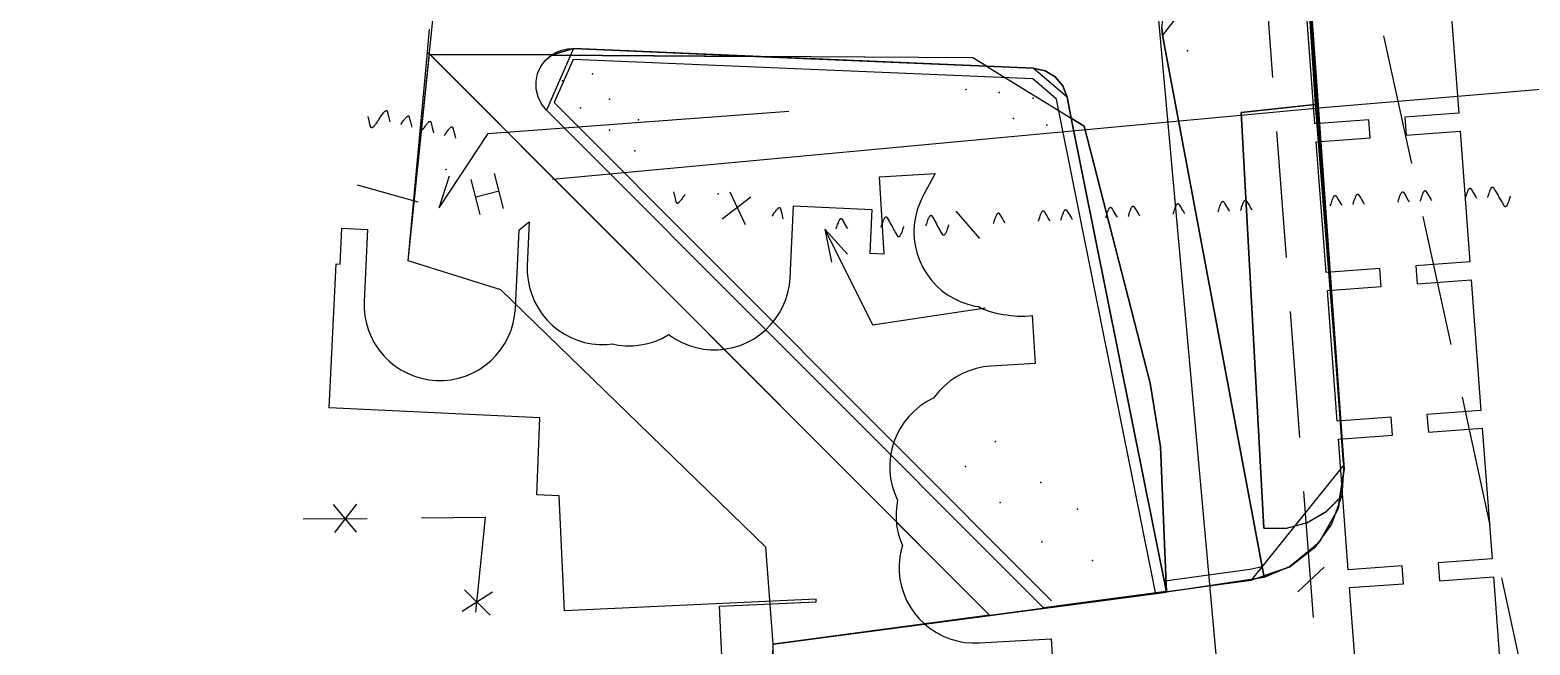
# Model space of a CAD drawing. Header units: metres. Extents: x -3903 to -3714, y 4981 to 6033.
# Drawn here: x -3887.17 to -3845.56, y 5857.09 to 5874.17 of the extents above; entities that cross this region are included whole.
import ezdxf

# ---------------------------------------------------------------- set-up
doc = ezdxf.new("R2010")
doc.units = ezdxf.units.M
for name, color, linetype in [('BOUNDARY', 7, 'Continuous'), ('BUSH', 7, 'Continuous'), ('CURB', 7, 'Continuous'), ('ELECTR_CABLE', 7, 'Continuous'), ('ELECTR_CABLE_COMM', 7, 'Continuous'), ('GAS', 7, 'Continuous'), ('GRASS', 7, 'Continuous'), ('GROUND', 7, 'Continuous'), ('HEAT', 7, 'Continuous'), ('ROAD', 7, 'Continuous'), ('SEWER', 7, 'Continuous'), ('SIDEWALK_PATH', 7, 'Continuous'), ('TREE', 7, 'Continuous')]:
    doc.layers.add(name, color=color, linetype=linetype)

msp = doc.modelspace()

# ---------------------------------------------------------------- linework, layer by layer
at = {"layer": 'BOUNDARY'}
msp.add_lwpolyline([(-3865.865, 5819.723), (-3866.555, 5857.112), (-3866.763, 5859.807), (-3874.11, 5866.949), (-3876.685, 5867.754), (-3875.923, 5875.174), (-3875.151, 5874.98), (-3875.26, 5876.425), (-3874.15, 5876.508), (-3874.082, 5875.611), (-3869.936, 5875.922), (-3870.004, 5876.819), (-3863.192, 5877.329), (-3865.484, 5907.153), (-3865.897, 5909.195), (-3868.72, 5946.892), (-3887.077, 5945.31), (-3887.174, 5946.82), (-3883.329, 5952.464), (-3882.692, 5952.568), (-3883.314, 5960.659), (-3866.733, 5961.903), (-3868.495, 5985.326)], dxfattribs=at)
at = {"layer": 'BUSH'}
for p in [(-3855.064, 5873.587), (-3871.572, 5872.949), (-3872.407, 5872.749), (-3861.202, 5872.516), (-3860.286, 5872.427), (-3871.908, 5872.006), (-3871.099, 5872.24), (-3859.344, 5872.268), (-3870.291, 5871.671), (-3859.888, 5871.709), (-3871.099, 5871.387), (-3858.971, 5871.526), (-3870.395, 5870.812), (-3860.395, 5862.736), (-3861.226, 5862.041), (-3859.138, 5861.605), (-3860.26, 5861.044), (-3858.121, 5860.857), (-3859.107, 5859.954), (-3857.705, 5859.435)]:
    msp.add_point(p, dxfattribs=at)
at = {"layer": 'CURB'}
for points in [[(-3873.871, 5954.001), (-3866.399, 5955.215), (-3862.981, 5955.472), (-3860.819, 5955.65), (-3857.581, 5952.886), (-3850.725, 5862.089), (-3853.297, 5858.892), (-3855.65, 5858.56)], [(-3851.732, 5875.419), (-3854.843, 5875.202), (-3855.757, 5874.021), (-3852.937, 5858.966)], [(-3855.65, 5858.56), (-3858.405, 5872.303), (-3859.343, 5873.105), (-3872.097, 5873.648), (-3872.847, 5871.943), (-3859.049, 5858.108)], [(-3876.147, 5873.553), (-3860.546, 5857.91)], [(-3855.944, 5858.501), (-3858.699, 5872.244), (-3859.356, 5872.805), (-3872.109, 5873.349), (-3872.635, 5872.155), (-3858.837, 5858.32)], [(-3851.552, 5872.563), (-3851.521, 5872.095), (-3851.501, 5871.837)], [(-3852.993, 5859.262), (-3853.339, 5859.189), (-3855.692, 5858.857)], [(-3866.555, 5857.112), (-3855.65, 5858.56)]]:
    msp.add_lwpolyline(points, dxfattribs=at)
at = {"layer": 'ELECTR_CABLE'}
for points in [[(-3852.695, 5872.846), (-3852.957, 5876.349)], [(-3872.682, 5870.022), (-3851.209, 5872.02), (-3840.958, 5872.88), (-3831.579, 5873.787), (-3828.905, 5874.17), (-3825.962, 5875.014)], [(-3877.494, 5871.687), (-3877.502, 5871.674), (-3877.531, 5871.632), (-3877.544, 5871.613), (-3877.563, 5871.585), (-3877.586, 5871.554), (-3877.601, 5871.533), (-3877.617, 5871.513), (-3877.629, 5871.498), (-3877.641, 5871.484), (-3877.65, 5871.476), (-3877.657, 5871.469), (-3877.663, 5871.463), (-3877.666, 5871.461), (-3877.669, 5871.459), (-3877.674, 5871.455), (-3877.678, 5871.453), (-3877.681, 5871.451), (-3877.684, 5871.45), (-3877.687, 5871.448), (-3877.691, 5871.447), (-3877.693, 5871.446), (-3877.695, 5871.446), (-3877.696, 5871.446), (-3877.698, 5871.446), (-3877.699, 5871.446), (-3877.701, 5871.446), (-3877.703, 5871.446), (-3877.705, 5871.447), (-3877.706, 5871.447), (-3877.707, 5871.448), (-3877.708, 5871.448), (-3877.709, 5871.449), (-3877.71, 5871.449), (-3877.711, 5871.45), (-3877.712, 5871.451), (-3877.714, 5871.453), (-3877.715, 5871.454), (-3877.716, 5871.455), (-3877.717, 5871.456), (-3877.718, 5871.458), (-3877.718, 5871.459), (-3877.719, 5871.46), (-3877.721, 5871.463), (-3877.722, 5871.465), (-3877.723, 5871.468), (-3877.724, 5871.473), (-3877.726, 5871.477), (-3877.728, 5871.485), (-3877.752, 5871.581), (-3877.76, 5871.613), (-3877.786, 5871.72), (-3877.797, 5871.762)], [(-3877.494, 5871.687), (-3877.485, 5871.7), (-3877.457, 5871.742), (-3877.444, 5871.761), (-3877.424, 5871.789), (-3877.402, 5871.82), (-3877.386, 5871.841), (-3877.371, 5871.861), (-3877.359, 5871.875), (-3877.346, 5871.889), (-3877.338, 5871.898), (-3877.331, 5871.905), (-3877.324, 5871.91), (-3877.321, 5871.913), (-3877.318, 5871.915), (-3877.313, 5871.919), (-3877.309, 5871.921), (-3877.307, 5871.923), (-3877.304, 5871.924), (-3877.301, 5871.926), (-3877.297, 5871.927), (-3877.294, 5871.927), (-3877.293, 5871.928), (-3877.291, 5871.928), (-3877.29, 5871.928), (-3877.288, 5871.928), (-3877.286, 5871.928), (-3877.284, 5871.927), (-3877.282, 5871.927), (-3877.282, 5871.927), (-3877.281, 5871.926), (-3877.28, 5871.926), (-3877.279, 5871.925), (-3877.278, 5871.924), (-3877.276, 5871.924), (-3877.275, 5871.923), (-3877.273, 5871.921), (-3877.272, 5871.92), (-3877.272, 5871.919), (-3877.271, 5871.918), (-3877.27, 5871.916), (-3877.269, 5871.915), (-3877.268, 5871.914), (-3877.267, 5871.911), (-3877.266, 5871.909), (-3877.265, 5871.905), (-3877.263, 5871.901), (-3877.262, 5871.897), (-3877.26, 5871.889), (-3877.235, 5871.793), (-3877.228, 5871.76), (-3877.201, 5871.654), (-3877.191, 5871.612)], [(-3876.888, 5871.537), (-3876.879, 5871.55), (-3876.851, 5871.592), (-3876.838, 5871.611), (-3876.818, 5871.64), (-3876.796, 5871.671), (-3876.78, 5871.691), (-3876.765, 5871.711), (-3876.753, 5871.726), (-3876.74, 5871.74), (-3876.732, 5871.748), (-3876.725, 5871.755), (-3876.718, 5871.761), (-3876.716, 5871.763), (-3876.713, 5871.765), (-3876.707, 5871.769), (-3876.704, 5871.772), (-3876.701, 5871.773), (-3876.698, 5871.775), (-3876.695, 5871.776), (-3876.691, 5871.777), (-3876.689, 5871.778), (-3876.687, 5871.778), (-3876.685, 5871.778), (-3876.684, 5871.778), (-3876.682, 5871.778), (-3876.68, 5871.778), (-3876.679, 5871.778), (-3876.677, 5871.777), (-3876.676, 5871.777), (-3876.675, 5871.777), (-3876.674, 5871.776), (-3876.673, 5871.776), (-3876.672, 5871.775), (-3876.67, 5871.774), (-3876.669, 5871.773), (-3876.668, 5871.771), (-3876.667, 5871.77), (-3876.666, 5871.769), (-3876.665, 5871.768), (-3876.664, 5871.767), (-3876.663, 5871.765), (-3876.662, 5871.764), (-3876.661, 5871.761), (-3876.66, 5871.759), (-3876.659, 5871.756), (-3876.657, 5871.751), (-3876.656, 5871.747), (-3876.654, 5871.739), (-3876.629, 5871.643), (-3876.622, 5871.611), (-3876.595, 5871.504), (-3876.585, 5871.463)], [(-3876.282, 5871.388), (-3876.274, 5871.4), (-3876.245, 5871.443), (-3876.232, 5871.462), (-3876.212, 5871.49), (-3876.19, 5871.521), (-3876.175, 5871.542), (-3876.159, 5871.562), (-3876.147, 5871.576), (-3876.134, 5871.59), (-3876.126, 5871.599), (-3876.119, 5871.605), (-3876.113, 5871.611), (-3876.11, 5871.614), (-3876.107, 5871.616), (-3876.101, 5871.62), (-3876.098, 5871.622), (-3876.095, 5871.624), (-3876.092, 5871.625), (-3876.089, 5871.626), (-3876.085, 5871.628), (-3876.083, 5871.628), (-3876.081, 5871.629), (-3876.08, 5871.629), (-3876.078, 5871.629), (-3876.077, 5871.629), (-3876.074, 5871.629), (-3876.073, 5871.628), (-3876.071, 5871.628), (-3876.07, 5871.627), (-3876.069, 5871.627), (-3876.068, 5871.627), (-3876.067, 5871.626), (-3876.066, 5871.625), (-3876.065, 5871.624), (-3876.063, 5871.623), (-3876.062, 5871.622), (-3876.061, 5871.621), (-3876.06, 5871.62), (-3876.059, 5871.619), (-3876.058, 5871.617), (-3876.057, 5871.616), (-3876.057, 5871.615), (-3876.055, 5871.612), (-3876.054, 5871.61), (-3876.053, 5871.606), (-3876.051, 5871.602), (-3876.05, 5871.598), (-3876.048, 5871.59), (-3876.024, 5871.493), (-3876.016, 5871.461), (-3875.99, 5871.355), (-3875.979, 5871.313)], [(-3875.825, 5869.225), (-3874.463, 5871.288), (-3866.125, 5871.913)], [(-3875.676, 5871.238), (-3875.668, 5871.251), (-3875.639, 5871.293), (-3875.626, 5871.312), (-3875.607, 5871.34), (-3875.584, 5871.371), (-3875.569, 5871.392), (-3875.553, 5871.412), (-3875.541, 5871.427), (-3875.529, 5871.441), (-3875.521, 5871.449), (-3875.513, 5871.456), (-3875.507, 5871.462), (-3875.504, 5871.464), (-3875.501, 5871.466), (-3875.496, 5871.47), (-3875.492, 5871.472), (-3875.489, 5871.474), (-3875.486, 5871.475), (-3875.483, 5871.477), (-3875.479, 5871.478), (-3875.477, 5871.479), (-3875.475, 5871.479), (-3875.474, 5871.479), (-3875.472, 5871.479), (-3875.471, 5871.479), (-3875.469, 5871.479), (-3875.467, 5871.479), (-3875.465, 5871.478), (-3875.464, 5871.478), (-3875.463, 5871.477), (-3875.462, 5871.477), (-3875.461, 5871.476), (-3875.46, 5871.476), (-3875.459, 5871.475), (-3875.458, 5871.474), (-3875.456, 5871.472), (-3875.455, 5871.471), (-3875.454, 5871.47), (-3875.453, 5871.469), (-3875.452, 5871.468), (-3875.452, 5871.466), (-3875.451, 5871.465), (-3875.449, 5871.462), (-3875.448, 5871.46), (-3875.447, 5871.457), (-3875.446, 5871.452), (-3875.444, 5871.448), (-3875.442, 5871.44), (-3875.418, 5871.344), (-3875.41, 5871.312), (-3875.384, 5871.205), (-3875.373, 5871.163)], [(-3852.322, 5867.848), (-3852.584, 5871.35)], [(-3875.825, 5869.225), (-3875.538, 5870.114)], [(-3874.685, 5869.045), (-3874.937, 5870.013)], [(-3874.038, 5869.213), (-3874.29, 5870.181)], [(-3878.101, 5869.87), (-3876.418, 5869.393)], [(-3874.811, 5869.529), (-3874.164, 5869.697)], [(-3869.012, 5869.593), (-3869.021, 5869.58), (-3869.05, 5869.538), (-3869.063, 5869.519), (-3869.082, 5869.49), (-3869.104, 5869.459), (-3869.12, 5869.438), (-3869.136, 5869.418), (-3869.147, 5869.404), (-3869.16, 5869.39), (-3869.168, 5869.382), (-3869.175, 5869.375), (-3869.182, 5869.369), (-3869.185, 5869.367), (-3869.188, 5869.364), (-3869.193, 5869.361), (-3869.197, 5869.358), (-3869.2, 5869.357), (-3869.203, 5869.355), (-3869.206, 5869.354), (-3869.209, 5869.353), (-3869.212, 5869.352), (-3869.213, 5869.352), (-3869.215, 5869.352), (-3869.217, 5869.352), (-3869.218, 5869.352), (-3869.22, 5869.352), (-3869.222, 5869.352), (-3869.224, 5869.353), (-3869.225, 5869.353), (-3869.226, 5869.353), (-3869.227, 5869.354), (-3869.228, 5869.354), (-3869.229, 5869.355), (-3869.23, 5869.356), (-3869.231, 5869.357), (-3869.233, 5869.358), (-3869.234, 5869.36), (-3869.235, 5869.361), (-3869.235, 5869.362), (-3869.236, 5869.363), (-3869.237, 5869.365), (-3869.238, 5869.366), (-3869.239, 5869.369), (-3869.24, 5869.371), (-3869.242, 5869.374), (-3869.243, 5869.378), (-3869.244, 5869.383), (-3869.246, 5869.39), (-3869.271, 5869.487), (-3869.279, 5869.519), (-3869.305, 5869.626), (-3869.315, 5869.667)], [(-3867.178, 5869.527), (-3867.97, 5868.916)], [(-3867.761, 5869.669), (-3867.338, 5868.762)], [(-3851.099, 5869.283), (-3851.094, 5869.297), (-3851.079, 5869.346), (-3851.073, 5869.368), (-3851.062, 5869.401), (-3851.05, 5869.437), (-3851.041, 5869.461), (-3851.032, 5869.485), (-3851.025, 5869.502), (-3851.017, 5869.519), (-3851.011, 5869.53), (-3851.006, 5869.538), (-3851.002, 5869.546), (-3851, 5869.549), (-3850.998, 5869.552), (-3850.994, 5869.557), (-3850.991, 5869.56), (-3850.989, 5869.563), (-3850.986, 5869.565), (-3850.984, 5869.567), (-3850.98, 5869.569), (-3850.978, 5869.571), (-3850.977, 5869.571), (-3850.975, 5869.572), (-3850.974, 5869.573), (-3850.972, 5869.573), (-3850.97, 5869.573), (-3850.969, 5869.574), (-3850.967, 5869.574), (-3850.966, 5869.574), (-3850.965, 5869.574), (-3850.964, 5869.573), (-3850.962, 5869.573), (-3850.961, 5869.573), (-3850.96, 5869.572), (-3850.958, 5869.572), (-3850.956, 5869.571), (-3850.955, 5869.57), (-3850.954, 5869.569), (-3850.953, 5869.568), (-3850.951, 5869.567), (-3850.95, 5869.566), (-3850.949, 5869.565), (-3850.947, 5869.563), (-3850.945, 5869.561), (-3850.943, 5869.558), (-3850.94, 5869.555), (-3850.938, 5869.551), (-3850.934, 5869.544), (-3850.882, 5869.459), (-3850.866, 5869.43), (-3850.809, 5869.336), (-3850.787, 5869.299)], [(-3850.476, 5869.316), (-3850.471, 5869.33), (-3850.456, 5869.379), (-3850.449, 5869.401), (-3850.439, 5869.434), (-3850.427, 5869.47), (-3850.418, 5869.494), (-3850.409, 5869.518), (-3850.401, 5869.535), (-3850.393, 5869.552), (-3850.388, 5869.563), (-3850.383, 5869.571), (-3850.379, 5869.579), (-3850.377, 5869.582), (-3850.374, 5869.585), (-3850.37, 5869.59), (-3850.368, 5869.593), (-3850.365, 5869.596), (-3850.363, 5869.598), (-3850.36, 5869.6), (-3850.357, 5869.602), (-3850.355, 5869.604), (-3850.354, 5869.604), (-3850.352, 5869.605), (-3850.351, 5869.606), (-3850.349, 5869.606), (-3850.347, 5869.606), (-3850.345, 5869.607), (-3850.343, 5869.607), (-3850.343, 5869.607), (-3850.341, 5869.607), (-3850.34, 5869.606), (-3850.339, 5869.606), (-3850.338, 5869.606), (-3850.337, 5869.605), (-3850.335, 5869.605), (-3850.333, 5869.604), (-3850.332, 5869.603), (-3850.331, 5869.602), (-3850.33, 5869.601), (-3850.328, 5869.6), (-3850.327, 5869.599), (-3850.326, 5869.598), (-3850.324, 5869.596), (-3850.322, 5869.594), (-3850.32, 5869.591), (-3850.317, 5869.588), (-3850.315, 5869.584), (-3850.311, 5869.577), (-3850.259, 5869.492), (-3850.242, 5869.463), (-3850.186, 5869.369), (-3850.164, 5869.332)], [(-3849.23, 5869.382), (-3849.225, 5869.396), (-3849.21, 5869.445), (-3849.203, 5869.467), (-3849.193, 5869.5), (-3849.18, 5869.536), (-3849.172, 5869.56), (-3849.162, 5869.584), (-3849.155, 5869.601), (-3849.147, 5869.618), (-3849.142, 5869.629), (-3849.137, 5869.637), (-3849.132, 5869.645), (-3849.13, 5869.648), (-3849.128, 5869.651), (-3849.124, 5869.656), (-3849.121, 5869.659), (-3849.119, 5869.662), (-3849.117, 5869.664), (-3849.114, 5869.666), (-3849.111, 5869.668), (-3849.109, 5869.67), (-3849.107, 5869.67), (-3849.106, 5869.671), (-3849.104, 5869.672), (-3849.103, 5869.672), (-3849.101, 5869.672), (-3849.099, 5869.673), (-3849.097, 5869.673), (-3849.096, 5869.673), (-3849.095, 5869.673), (-3849.094, 5869.672), (-3849.093, 5869.672), (-3849.092, 5869.672), (-3849.09, 5869.671), (-3849.089, 5869.671), (-3849.087, 5869.67), (-3849.086, 5869.669), (-3849.085, 5869.668), (-3849.083, 5869.667), (-3849.082, 5869.666), (-3849.081, 5869.665), (-3849.08, 5869.664), (-3849.078, 5869.662), (-3849.076, 5869.66), (-3849.074, 5869.657), (-3849.071, 5869.654), (-3849.069, 5869.65), (-3849.065, 5869.643), (-3849.013, 5869.558), (-3848.996, 5869.529), (-3848.94, 5869.435), (-3848.918, 5869.398)], [(-3848.606, 5869.415), (-3848.602, 5869.429), (-3848.587, 5869.478), (-3848.58, 5869.5), (-3848.569, 5869.533), (-3848.557, 5869.569), (-3848.548, 5869.593), (-3848.539, 5869.617), (-3848.532, 5869.634), (-3848.524, 5869.651), (-3848.519, 5869.662), (-3848.514, 5869.67), (-3848.509, 5869.678), (-3848.507, 5869.681), (-3848.505, 5869.684), (-3848.501, 5869.689), (-3848.498, 5869.692), (-3848.496, 5869.695), (-3848.494, 5869.697), (-3848.491, 5869.699), (-3848.488, 5869.701), (-3848.486, 5869.703), (-3848.484, 5869.703), (-3848.483, 5869.704), (-3848.481, 5869.705), (-3848.48, 5869.705), (-3848.478, 5869.705), (-3848.476, 5869.706), (-3848.474, 5869.706), (-3848.473, 5869.706), (-3848.472, 5869.706), (-3848.471, 5869.705), (-3848.47, 5869.705), (-3848.469, 5869.705), (-3848.467, 5869.704), (-3848.466, 5869.704), (-3848.464, 5869.703), (-3848.462, 5869.702), (-3848.461, 5869.701), (-3848.46, 5869.7), (-3848.459, 5869.699), (-3848.458, 5869.698), (-3848.457, 5869.697), (-3848.454, 5869.695), (-3848.453, 5869.693), (-3848.451, 5869.69), (-3848.448, 5869.687), (-3848.446, 5869.683), (-3848.441, 5869.676), (-3848.39, 5869.591), (-3848.373, 5869.562), (-3848.317, 5869.468), (-3848.295, 5869.431)], [(-3847.36, 5869.481), (-3847.356, 5869.495), (-3847.341, 5869.544), (-3847.334, 5869.566), (-3847.323, 5869.599), (-3847.311, 5869.635), (-3847.302, 5869.659), (-3847.293, 5869.683), (-3847.286, 5869.7), (-3847.278, 5869.717), (-3847.272, 5869.728), (-3847.268, 5869.736), (-3847.263, 5869.744), (-3847.261, 5869.747), (-3847.259, 5869.75), (-3847.255, 5869.755), (-3847.252, 5869.758), (-3847.25, 5869.761), (-3847.247, 5869.763), (-3847.245, 5869.765), (-3847.242, 5869.767), (-3847.239, 5869.769), (-3847.238, 5869.769), (-3847.237, 5869.77), (-3847.235, 5869.771), (-3847.234, 5869.771), (-3847.232, 5869.771), (-3847.23, 5869.772), (-3847.228, 5869.772), (-3847.227, 5869.772), (-3847.226, 5869.772), (-3847.225, 5869.771), (-3847.224, 5869.771), (-3847.222, 5869.771), (-3847.221, 5869.77), (-3847.219, 5869.77), (-3847.217, 5869.769), (-3847.216, 5869.768), (-3847.215, 5869.767), (-3847.214, 5869.766), (-3847.213, 5869.765), (-3847.211, 5869.764), (-3847.21, 5869.763), (-3847.208, 5869.761), (-3847.207, 5869.759), (-3847.204, 5869.756), (-3847.202, 5869.752), (-3847.199, 5869.749), (-3847.195, 5869.742), (-3847.144, 5869.657), (-3847.127, 5869.628), (-3847.071, 5869.534), (-3847.049, 5869.497)], [(-3846.737, 5869.514), (-3846.733, 5869.528), (-3846.718, 5869.577), (-3846.711, 5869.599), (-3846.7, 5869.632), (-3846.688, 5869.668), (-3846.679, 5869.692), (-3846.67, 5869.716), (-3846.663, 5869.733), (-3846.655, 5869.75), (-3846.649, 5869.761), (-3846.645, 5869.769), (-3846.64, 5869.777), (-3846.638, 5869.78), (-3846.636, 5869.783), (-3846.632, 5869.788), (-3846.629, 5869.791), (-3846.627, 5869.794), (-3846.624, 5869.796), (-3846.622, 5869.798), (-3846.618, 5869.8), (-3846.616, 5869.802), (-3846.615, 5869.802), (-3846.613, 5869.803), (-3846.612, 5869.804), (-3846.61, 5869.804), (-3846.608, 5869.804), (-3846.607, 5869.805), (-3846.605, 5869.805), (-3846.604, 5869.805), (-3846.603, 5869.804), (-3846.602, 5869.804), (-3846.6, 5869.804), (-3846.599, 5869.804), (-3846.598, 5869.803), (-3846.596, 5869.803), (-3846.594, 5869.802), (-3846.593, 5869.801), (-3846.592, 5869.8), (-3846.591, 5869.799), (-3846.589, 5869.798), (-3846.588, 5869.797), (-3846.587, 5869.796), (-3846.585, 5869.794), (-3846.584, 5869.792), (-3846.581, 5869.789), (-3846.579, 5869.785), (-3846.576, 5869.782), (-3846.572, 5869.775), (-3846.52, 5869.69), (-3846.504, 5869.661), (-3846.447, 5869.567), (-3846.426, 5869.53)], [(-3846.114, 5869.547), (-3846.118, 5869.532), (-3846.134, 5869.483), (-3846.14, 5869.461), (-3846.151, 5869.428), (-3846.163, 5869.392), (-3846.172, 5869.368), (-3846.181, 5869.344), (-3846.188, 5869.327), (-3846.196, 5869.31), (-3846.202, 5869.299), (-3846.206, 5869.291), (-3846.211, 5869.283), (-3846.213, 5869.28), (-3846.215, 5869.277), (-3846.219, 5869.272), (-3846.222, 5869.269), (-3846.224, 5869.267), (-3846.227, 5869.264), (-3846.229, 5869.262), (-3846.233, 5869.26), (-3846.235, 5869.259), (-3846.236, 5869.258), (-3846.238, 5869.257), (-3846.239, 5869.257), (-3846.241, 5869.256), (-3846.243, 5869.256), (-3846.244, 5869.255), (-3846.246, 5869.255), (-3846.247, 5869.255), (-3846.248, 5869.256), (-3846.249, 5869.256), (-3846.251, 5869.256), (-3846.252, 5869.256), (-3846.253, 5869.257), (-3846.255, 5869.258), (-3846.257, 5869.259), (-3846.258, 5869.259), (-3846.259, 5869.26), (-3846.26, 5869.261), (-3846.262, 5869.262), (-3846.263, 5869.263), (-3846.264, 5869.264), (-3846.266, 5869.266), (-3846.268, 5869.268), (-3846.27, 5869.271), (-3846.272, 5869.275), (-3846.275, 5869.278), (-3846.279, 5869.285), (-3846.331, 5869.37), (-3846.347, 5869.399), (-3846.404, 5869.493), (-3846.425, 5869.53)], [(-3866.589, 5868.994), (-3866.581, 5869.007), (-3866.552, 5869.049), (-3866.539, 5869.068), (-3866.52, 5869.096), (-3866.497, 5869.127), (-3866.482, 5869.148), (-3866.466, 5869.168), (-3866.454, 5869.183), (-3866.442, 5869.197), (-3866.434, 5869.205), (-3866.426, 5869.212), (-3866.42, 5869.218), (-3866.417, 5869.22), (-3866.414, 5869.222), (-3866.409, 5869.226), (-3866.405, 5869.228), (-3866.402, 5869.23), (-3866.399, 5869.232), (-3866.396, 5869.233), (-3866.392, 5869.234), (-3866.39, 5869.235), (-3866.388, 5869.235), (-3866.387, 5869.235), (-3866.385, 5869.235), (-3866.384, 5869.235), (-3866.382, 5869.235), (-3866.38, 5869.235), (-3866.378, 5869.234), (-3866.377, 5869.234), (-3866.376, 5869.234), (-3866.375, 5869.233), (-3866.374, 5869.232), (-3866.373, 5869.232), (-3866.372, 5869.231), (-3866.371, 5869.23), (-3866.369, 5869.228), (-3866.368, 5869.227), (-3866.367, 5869.226), (-3866.366, 5869.225), (-3866.365, 5869.224), (-3866.365, 5869.222), (-3866.364, 5869.221), (-3866.362, 5869.218), (-3866.361, 5869.216), (-3866.36, 5869.213), (-3866.359, 5869.208), (-3866.357, 5869.204), (-3866.355, 5869.196), (-3866.331, 5869.1), (-3866.323, 5869.068), (-3866.297, 5868.961), (-3866.286, 5868.919)], [(-3861.488, 5869.134), (-3860.833, 5868.377)], [(-3860.446, 5868.796), (-3860.442, 5868.81), (-3860.426, 5868.859), (-3860.418, 5868.881), (-3860.407, 5868.913), (-3860.394, 5868.949), (-3860.385, 5868.974), (-3860.375, 5868.997), (-3860.368, 5869.014), (-3860.36, 5869.031), (-3860.354, 5869.041), (-3860.349, 5869.05), (-3860.344, 5869.057), (-3860.342, 5869.06), (-3860.34, 5869.063), (-3860.336, 5869.069), (-3860.333, 5869.072), (-3860.331, 5869.074), (-3860.328, 5869.076), (-3860.326, 5869.078), (-3860.323, 5869.081), (-3860.32, 5869.082), (-3860.319, 5869.083), (-3860.317, 5869.083), (-3860.316, 5869.084), (-3860.314, 5869.084), (-3860.312, 5869.084), (-3860.311, 5869.085), (-3860.309, 5869.085), (-3860.308, 5869.085), (-3860.307, 5869.084), (-3860.306, 5869.084), (-3860.304, 5869.084), (-3860.303, 5869.084), (-3860.302, 5869.083), (-3860.3, 5869.082), (-3860.298, 5869.081), (-3860.297, 5869.081), (-3860.296, 5869.08), (-3860.295, 5869.079), (-3860.294, 5869.078), (-3860.292, 5869.077), (-3860.291, 5869.076), (-3860.289, 5869.073), (-3860.288, 5869.072), (-3860.286, 5869.069), (-3860.283, 5869.065), (-3860.281, 5869.061), (-3860.277, 5869.054), (-3860.226, 5868.968), (-3860.21, 5868.94), (-3860.156, 5868.844), (-3860.134, 5868.807)], [(-3859.2, 5868.854), (-3859.195, 5868.868), (-3859.18, 5868.917), (-3859.173, 5868.939), (-3859.163, 5868.972), (-3859.15, 5869.008), (-3859.142, 5869.032), (-3859.132, 5869.056), (-3859.125, 5869.073), (-3859.117, 5869.09), (-3859.112, 5869.101), (-3859.107, 5869.109), (-3859.102, 5869.117), (-3859.1, 5869.12), (-3859.098, 5869.123), (-3859.094, 5869.128), (-3859.091, 5869.131), (-3859.089, 5869.134), (-3859.087, 5869.136), (-3859.084, 5869.138), (-3859.081, 5869.14), (-3859.079, 5869.142), (-3859.077, 5869.142), (-3859.076, 5869.143), (-3859.074, 5869.144), (-3859.073, 5869.144), (-3859.071, 5869.145), (-3859.069, 5869.145), (-3859.067, 5869.145), (-3859.066, 5869.145), (-3859.065, 5869.145), (-3859.064, 5869.144), (-3859.063, 5869.144), (-3859.062, 5869.144), (-3859.06, 5869.143), (-3859.059, 5869.143), (-3859.057, 5869.142), (-3859.056, 5869.141), (-3859.055, 5869.14), (-3859.053, 5869.139), (-3859.052, 5869.138), (-3859.051, 5869.137), (-3859.05, 5869.136), (-3859.048, 5869.134), (-3859.046, 5869.132), (-3859.044, 5869.129), (-3859.041, 5869.126), (-3859.039, 5869.122), (-3859.035, 5869.115), (-3858.983, 5869.03), (-3858.966, 5869.001), (-3858.91, 5868.907), (-3858.888, 5868.87)], [(-3858.576, 5868.887), (-3858.572, 5868.901), (-3858.557, 5868.95), (-3858.55, 5868.972), (-3858.54, 5869.005), (-3858.527, 5869.041), (-3858.518, 5869.065), (-3858.509, 5869.089), (-3858.502, 5869.106), (-3858.494, 5869.123), (-3858.489, 5869.134), (-3858.484, 5869.142), (-3858.479, 5869.15), (-3858.477, 5869.153), (-3858.475, 5869.156), (-3858.471, 5869.161), (-3858.468, 5869.164), (-3858.466, 5869.167), (-3858.464, 5869.169), (-3858.461, 5869.171), (-3858.458, 5869.173), (-3858.456, 5869.175), (-3858.454, 5869.175), (-3858.453, 5869.176), (-3858.451, 5869.177), (-3858.45, 5869.177), (-3858.448, 5869.178), (-3858.446, 5869.178), (-3858.444, 5869.178), (-3858.443, 5869.178), (-3858.442, 5869.178), (-3858.441, 5869.177), (-3858.44, 5869.177), (-3858.439, 5869.177), (-3858.437, 5869.176), (-3858.436, 5869.176), (-3858.434, 5869.175), (-3858.432, 5869.174), (-3858.432, 5869.173), (-3858.43, 5869.172), (-3858.429, 5869.171), (-3858.428, 5869.17), (-3858.427, 5869.169), (-3858.424, 5869.167), (-3858.423, 5869.165), (-3858.421, 5869.162), (-3858.418, 5869.159), (-3858.416, 5869.155), (-3858.411, 5869.148), (-3858.36, 5869.063), (-3858.343, 5869.034), (-3858.287, 5868.94), (-3858.265, 5868.903)], [(-3857.33, 5868.953), (-3857.326, 5868.967), (-3857.311, 5869.016), (-3857.304, 5869.038), (-3857.293, 5869.071), (-3857.281, 5869.107), (-3857.272, 5869.131), (-3857.263, 5869.155), (-3857.256, 5869.172), (-3857.248, 5869.189), (-3857.243, 5869.2), (-3857.238, 5869.208), (-3857.233, 5869.216), (-3857.231, 5869.219), (-3857.229, 5869.222), (-3857.225, 5869.227), (-3857.222, 5869.23), (-3857.22, 5869.233), (-3857.217, 5869.235), (-3857.215, 5869.237), (-3857.212, 5869.239), (-3857.209, 5869.241), (-3857.208, 5869.241), (-3857.207, 5869.242), (-3857.205, 5869.243), (-3857.204, 5869.243), (-3857.202, 5869.243), (-3857.2, 5869.244), (-3857.198, 5869.244), (-3857.197, 5869.244), (-3857.196, 5869.244), (-3857.195, 5869.243), (-3857.194, 5869.243), (-3857.192, 5869.243), (-3857.191, 5869.242), (-3857.189, 5869.242), (-3857.188, 5869.241), (-3857.186, 5869.24), (-3857.185, 5869.239), (-3857.184, 5869.238), (-3857.183, 5869.237), (-3857.181, 5869.236), (-3857.18, 5869.235), (-3857.178, 5869.233), (-3857.177, 5869.231), (-3857.174, 5869.228), (-3857.172, 5869.225), (-3857.169, 5869.221), (-3857.165, 5869.214), (-3857.114, 5869.129), (-3857.097, 5869.1), (-3857.041, 5869.006), (-3857.019, 5868.969)], [(-3856.707, 5868.986), (-3856.703, 5869), (-3856.688, 5869.049), (-3856.681, 5869.071), (-3856.67, 5869.104), (-3856.658, 5869.14), (-3856.649, 5869.164), (-3856.64, 5869.188), (-3856.633, 5869.205), (-3856.625, 5869.222), (-3856.619, 5869.233), (-3856.615, 5869.241), (-3856.61, 5869.249), (-3856.608, 5869.252), (-3856.606, 5869.255), (-3856.602, 5869.26), (-3856.599, 5869.263), (-3856.597, 5869.266), (-3856.594, 5869.268), (-3856.592, 5869.27), (-3856.589, 5869.272), (-3856.586, 5869.274), (-3856.585, 5869.274), (-3856.583, 5869.275), (-3856.582, 5869.276), (-3856.581, 5869.276), (-3856.578, 5869.276), (-3856.577, 5869.277), (-3856.575, 5869.277), (-3856.574, 5869.277), (-3856.573, 5869.277), (-3856.572, 5869.276), (-3856.57, 5869.276), (-3856.569, 5869.276), (-3856.568, 5869.275), (-3856.566, 5869.275), (-3856.564, 5869.274), (-3856.563, 5869.273), (-3856.562, 5869.272), (-3856.561, 5869.271), (-3856.56, 5869.27), (-3856.558, 5869.269), (-3856.557, 5869.268), (-3856.555, 5869.266), (-3856.554, 5869.264), (-3856.551, 5869.261), (-3856.549, 5869.258), (-3856.546, 5869.254), (-3856.542, 5869.247), (-3856.49, 5869.162), (-3856.474, 5869.133), (-3856.418, 5869.039), (-3856.396, 5869.002)], [(-3855.461, 5869.052), (-3855.456, 5869.066), (-3855.441, 5869.115), (-3855.434, 5869.137), (-3855.424, 5869.17), (-3855.412, 5869.206), (-3855.403, 5869.23), (-3855.394, 5869.254), (-3855.386, 5869.271), (-3855.378, 5869.288), (-3855.373, 5869.299), (-3855.368, 5869.307), (-3855.364, 5869.315), (-3855.362, 5869.318), (-3855.359, 5869.321), (-3855.355, 5869.326), (-3855.353, 5869.329), (-3855.35, 5869.332), (-3855.348, 5869.334), (-3855.345, 5869.336), (-3855.342, 5869.338), (-3855.34, 5869.34), (-3855.339, 5869.34), (-3855.337, 5869.341), (-3855.336, 5869.342), (-3855.334, 5869.342), (-3855.332, 5869.342), (-3855.33, 5869.343), (-3855.328, 5869.343), (-3855.328, 5869.343), (-3855.326, 5869.343), (-3855.325, 5869.342), (-3855.324, 5869.342), (-3855.323, 5869.342), (-3855.322, 5869.341), (-3855.32, 5869.341), (-3855.318, 5869.34), (-3855.317, 5869.339), (-3855.316, 5869.338), (-3855.315, 5869.337), (-3855.313, 5869.336), (-3855.312, 5869.335), (-3855.311, 5869.334), (-3855.309, 5869.332), (-3855.307, 5869.33), (-3855.305, 5869.327), (-3855.302, 5869.324), (-3855.3, 5869.32), (-3855.296, 5869.313), (-3855.244, 5869.228), (-3855.228, 5869.199), (-3855.171, 5869.105), (-3855.149, 5869.068)], [(-3854.215, 5869.118), (-3854.21, 5869.132), (-3854.195, 5869.181), (-3854.188, 5869.203), (-3854.178, 5869.236), (-3854.165, 5869.272), (-3854.157, 5869.296), (-3854.147, 5869.32), (-3854.14, 5869.337), (-3854.132, 5869.354), (-3854.127, 5869.365), (-3854.122, 5869.373), (-3854.117, 5869.381), (-3854.115, 5869.384), (-3854.113, 5869.387), (-3854.109, 5869.392), (-3854.106, 5869.395), (-3854.104, 5869.398), (-3854.102, 5869.4), (-3854.099, 5869.402), (-3854.096, 5869.404), (-3854.094, 5869.406), (-3854.092, 5869.406), (-3854.091, 5869.407), (-3854.089, 5869.408), (-3854.088, 5869.408), (-3854.086, 5869.408), (-3854.084, 5869.409), (-3854.082, 5869.409), (-3854.081, 5869.409), (-3854.08, 5869.409), (-3854.079, 5869.408), (-3854.078, 5869.408), (-3854.077, 5869.408), (-3854.075, 5869.407), (-3854.074, 5869.407), (-3854.072, 5869.406), (-3854.071, 5869.405), (-3854.07, 5869.404), (-3854.068, 5869.403), (-3854.067, 5869.402), (-3854.066, 5869.401), (-3854.065, 5869.4), (-3854.063, 5869.398), (-3854.061, 5869.396), (-3854.059, 5869.393), (-3854.056, 5869.39), (-3854.054, 5869.386), (-3854.05, 5869.379), (-3853.998, 5869.294), (-3853.981, 5869.265), (-3853.925, 5869.171), (-3853.903, 5869.134)], [(-3853.591, 5869.151), (-3853.587, 5869.165), (-3853.572, 5869.214), (-3853.565, 5869.236), (-3853.555, 5869.269), (-3853.542, 5869.305), (-3853.533, 5869.329), (-3853.524, 5869.353), (-3853.517, 5869.37), (-3853.509, 5869.387), (-3853.504, 5869.398), (-3853.499, 5869.406), (-3853.494, 5869.414), (-3853.492, 5869.417), (-3853.49, 5869.42), (-3853.486, 5869.425), (-3853.483, 5869.428), (-3853.481, 5869.431), (-3853.479, 5869.433), (-3853.476, 5869.435), (-3853.473, 5869.437), (-3853.471, 5869.439), (-3853.469, 5869.439), (-3853.468, 5869.44), (-3853.466, 5869.441), (-3853.465, 5869.441), (-3853.463, 5869.441), (-3853.461, 5869.442), (-3853.459, 5869.442), (-3853.458, 5869.442), (-3853.457, 5869.442), (-3853.456, 5869.441), (-3853.455, 5869.441), (-3853.454, 5869.441), (-3853.452, 5869.44), (-3853.451, 5869.44), (-3853.449, 5869.439), (-3853.447, 5869.438), (-3853.447, 5869.437), (-3853.445, 5869.436), (-3853.444, 5869.435), (-3853.443, 5869.434), (-3853.442, 5869.433), (-3853.439, 5869.431), (-3853.438, 5869.429), (-3853.436, 5869.426), (-3853.433, 5869.423), (-3853.431, 5869.419), (-3853.426, 5869.412), (-3853.375, 5869.327), (-3853.358, 5869.298), (-3853.302, 5869.204), (-3853.28, 5869.167)], [(-3864.812, 5868.643), (-3864.807, 5868.657), (-3864.791, 5868.706), (-3864.784, 5868.728), (-3864.772, 5868.76), (-3864.76, 5868.796), (-3864.75, 5868.821), (-3864.741, 5868.844), (-3864.733, 5868.861), (-3864.725, 5868.878), (-3864.719, 5868.889), (-3864.714, 5868.897), (-3864.71, 5868.904), (-3864.708, 5868.907), (-3864.705, 5868.91), (-3864.701, 5868.916), (-3864.698, 5868.919), (-3864.696, 5868.921), (-3864.694, 5868.923), (-3864.691, 5868.925), (-3864.688, 5868.928), (-3864.686, 5868.929), (-3864.684, 5868.93), (-3864.683, 5868.93), (-3864.681, 5868.931), (-3864.68, 5868.931), (-3864.678, 5868.932), (-3864.676, 5868.932), (-3864.674, 5868.932), (-3864.673, 5868.932), (-3864.672, 5868.932), (-3864.671, 5868.931), (-3864.67, 5868.931), (-3864.669, 5868.931), (-3864.667, 5868.93), (-3864.666, 5868.929), (-3864.664, 5868.928), (-3864.662, 5868.928), (-3864.661, 5868.927), (-3864.66, 5868.926), (-3864.659, 5868.925), (-3864.658, 5868.924), (-3864.657, 5868.923), (-3864.655, 5868.92), (-3864.653, 5868.919), (-3864.651, 5868.916), (-3864.648, 5868.912), (-3864.646, 5868.908), (-3864.642, 5868.901), (-3864.592, 5868.815), (-3864.576, 5868.787), (-3864.521, 5868.691), (-3864.5, 5868.654)], [(-3863.564, 5868.687), (-3863.56, 5868.701), (-3863.544, 5868.75), (-3863.536, 5868.772), (-3863.525, 5868.804), (-3863.512, 5868.84), (-3863.503, 5868.864), (-3863.494, 5868.888), (-3863.486, 5868.905), (-3863.478, 5868.922), (-3863.472, 5868.932), (-3863.467, 5868.941), (-3863.462, 5868.948), (-3863.46, 5868.951), (-3863.458, 5868.954), (-3863.454, 5868.959), (-3863.451, 5868.962), (-3863.449, 5868.965), (-3863.446, 5868.967), (-3863.444, 5868.969), (-3863.441, 5868.971), (-3863.438, 5868.973), (-3863.437, 5868.973), (-3863.435, 5868.974), (-3863.434, 5868.974), (-3863.433, 5868.975), (-3863.431, 5868.975), (-3863.429, 5868.975), (-3863.427, 5868.975), (-3863.426, 5868.975), (-3863.425, 5868.975), (-3863.424, 5868.975), (-3863.423, 5868.975), (-3863.421, 5868.974), (-3863.42, 5868.974), (-3863.418, 5868.973), (-3863.416, 5868.972), (-3863.415, 5868.971), (-3863.414, 5868.971), (-3863.413, 5868.97), (-3863.412, 5868.969), (-3863.411, 5868.968), (-3863.41, 5868.967), (-3863.407, 5868.964), (-3863.406, 5868.962), (-3863.404, 5868.96), (-3863.401, 5868.956), (-3863.399, 5868.952), (-3863.395, 5868.945), (-3863.345, 5868.859), (-3863.328, 5868.83), (-3863.274, 5868.735), (-3863.253, 5868.698)], [(-3862.941, 5868.709), (-3862.945, 5868.694), (-3862.961, 5868.645), (-3862.969, 5868.624), (-3862.98, 5868.591), (-3862.993, 5868.555), (-3863.002, 5868.531), (-3863.011, 5868.507), (-3863.019, 5868.49), (-3863.027, 5868.473), (-3863.033, 5868.463), (-3863.038, 5868.455), (-3863.043, 5868.447), (-3863.045, 5868.444), (-3863.047, 5868.441), (-3863.051, 5868.436), (-3863.054, 5868.433), (-3863.056, 5868.431), (-3863.059, 5868.428), (-3863.061, 5868.426), (-3863.064, 5868.424), (-3863.067, 5868.423), (-3863.068, 5868.422), (-3863.07, 5868.421), (-3863.071, 5868.421), (-3863.072, 5868.42), (-3863.075, 5868.42), (-3863.076, 5868.42), (-3863.078, 5868.42), (-3863.079, 5868.42), (-3863.08, 5868.42), (-3863.081, 5868.42), (-3863.082, 5868.421), (-3863.084, 5868.421), (-3863.085, 5868.421), (-3863.087, 5868.422), (-3863.089, 5868.423), (-3863.09, 5868.424), (-3863.091, 5868.425), (-3863.092, 5868.426), (-3863.093, 5868.427), (-3863.094, 5868.428), (-3863.096, 5868.429), (-3863.098, 5868.431), (-3863.099, 5868.433), (-3863.101, 5868.436), (-3863.104, 5868.44), (-3863.106, 5868.443), (-3863.11, 5868.45), (-3863.16, 5868.536), (-3863.177, 5868.565), (-3863.231, 5868.66), (-3863.252, 5868.698)], [(-3862.317, 5868.73), (-3862.312, 5868.745), (-3862.296, 5868.794), (-3862.289, 5868.815), (-3862.278, 5868.848), (-3862.265, 5868.884), (-3862.256, 5868.908), (-3862.246, 5868.932), (-3862.239, 5868.949), (-3862.23, 5868.966), (-3862.225, 5868.976), (-3862.22, 5868.984), (-3862.215, 5868.992), (-3862.213, 5868.995), (-3862.211, 5868.998), (-3862.207, 5869.003), (-3862.204, 5869.006), (-3862.202, 5869.008), (-3862.199, 5869.011), (-3862.197, 5869.013), (-3862.193, 5869.015), (-3862.191, 5869.016), (-3862.19, 5869.017), (-3862.188, 5869.018), (-3862.187, 5869.018), (-3862.185, 5869.019), (-3862.183, 5869.019), (-3862.181, 5869.019), (-3862.179, 5869.019), (-3862.179, 5869.019), (-3862.177, 5869.019), (-3862.176, 5869.019), (-3862.175, 5869.018), (-3862.174, 5869.018), (-3862.173, 5869.018), (-3862.171, 5869.017), (-3862.169, 5869.016), (-3862.168, 5869.015), (-3862.167, 5869.014), (-3862.166, 5869.013), (-3862.164, 5869.012), (-3862.163, 5869.011), (-3862.162, 5869.01), (-3862.16, 5869.008), (-3862.159, 5869.006), (-3862.156, 5869.003), (-3862.154, 5868.999), (-3862.152, 5868.996), (-3862.147, 5868.989), (-3862.097, 5868.903), (-3862.081, 5868.874), (-3862.027, 5868.779), (-3862.005, 5868.741)], [(-3861.693, 5868.752), (-3861.698, 5868.738), (-3861.714, 5868.689), (-3861.721, 5868.667), (-3861.733, 5868.635), (-3861.745, 5868.599), (-3861.755, 5868.575), (-3861.764, 5868.551), (-3861.772, 5868.534), (-3861.78, 5868.517), (-3861.786, 5868.507), (-3861.791, 5868.498), (-3861.795, 5868.491), (-3861.797, 5868.488), (-3861.8, 5868.485), (-3861.804, 5868.48), (-3861.807, 5868.477), (-3861.809, 5868.474), (-3861.811, 5868.472), (-3861.814, 5868.47), (-3861.817, 5868.468), (-3861.819, 5868.466), (-3861.821, 5868.466), (-3861.822, 5868.465), (-3861.824, 5868.465), (-3861.825, 5868.464), (-3861.827, 5868.464), (-3861.829, 5868.464), (-3861.831, 5868.464), (-3861.832, 5868.464), (-3861.833, 5868.464), (-3861.834, 5868.464), (-3861.835, 5868.464), (-3861.836, 5868.465), (-3861.838, 5868.465), (-3861.839, 5868.466), (-3861.841, 5868.467), (-3861.843, 5868.468), (-3861.844, 5868.468), (-3861.845, 5868.469), (-3861.846, 5868.47), (-3861.847, 5868.471), (-3861.848, 5868.472), (-3861.851, 5868.475), (-3861.852, 5868.477), (-3861.854, 5868.479), (-3861.857, 5868.483), (-3861.859, 5868.487), (-3861.863, 5868.494), (-3861.913, 5868.58), (-3861.929, 5868.609), (-3861.984, 5868.704), (-3862.005, 5868.741)], [(-3865.123, 5868.632), (-3863.8, 5865.982), (-3860.671, 5866.446)], [(-3865.123, 5868.632), (-3864.945, 5867.715)], [(-3865.123, 5868.632), (-3864.497, 5867.939)], [(-3851.948, 5862.849), (-3852.21, 5866.352)], [(-3851.573, 5857.851), (-3851.836, 5861.354)], [(-3878.119, 5860.218), (-3878.754, 5860.992)], [(-3878.719, 5860.211), (-3878.104, 5861)], [(-3877.818, 5860.595), (-3879.601, 5860.579)], [(-3874.535, 5860.625), (-3876.318, 5860.609)], [(-3874.808, 5858.005), (-3874.535, 5860.625)], [(-3852.002, 5858.565), (-3851.272, 5859.249)], [(-3875.182, 5858.025), (-3874.342, 5858.569)], [(-3875.122, 5858.622), (-3874.408, 5857.922)]]:
    msp.add_lwpolyline(points, dxfattribs=at)
at = {"layer": 'ELECTR_CABLE_COMM'}
for points in [[(-3849.626, 5874.007), (-3848.855, 5870.455)], [(-3848.537, 5868.989), (-3847.765, 5865.437)], [(-3847.447, 5863.971), (-3846.676, 5860.419)], [(-3846.357, 5858.953), (-3845.586, 5855.402)]]:
    msp.add_lwpolyline(points, dxfattribs=at)
at = {"layer": 'GAS'}
for points in [[(-3847.814, 5875.485), (-3847.543, 5871.857), (-3849.038, 5871.746), (-3849.001, 5871.247), (-3847.505, 5871.359), (-3847.234, 5867.731), (-3848.73, 5867.619), (-3848.693, 5867.12), (-3847.197, 5867.232), (-3846.926, 5863.604), (-3848.422, 5863.492), (-3848.384, 5862.994), (-3846.889, 5863.105), (-3846.617, 5859.477), (-3848.113, 5859.366), (-3848.076, 5858.867), (-3846.58, 5858.979), (-3846.309, 5855.351)], [(-3850.298, 5855.053), (-3850.569, 5858.681), (-3849.073, 5858.792), (-3849.11, 5859.291), (-3850.606, 5859.179), (-3850.877, 5862.807), (-3849.382, 5862.919), (-3849.419, 5863.418), (-3850.915, 5863.306), (-3851.186, 5866.934), (-3849.69, 5867.046), (-3849.726, 5867.526), (-3849.727, 5867.544), (-3851.223, 5867.433), (-3851.494, 5871.061), (-3849.998, 5871.172), (-3850.036, 5871.671), (-3851.531, 5871.559), (-3851.803, 5875.187)]]:
    msp.add_lwpolyline(points, dxfattribs=at)
at = {"layer": 'GRASS'}
for points in [[(-3851.732, 5875.419), (-3851.521, 5872.095), (-3853.574, 5871.871), (-3852.95, 5860.332), (-3852.336, 5860.329), (-3851.753, 5860.484), (-3851.229, 5860.783), (-3850.794, 5861.216), (-3851.075, 5860.443), (-3851.547, 5859.788), (-3852.179, 5859.284), (-3852.937, 5858.966), (-3855.757, 5874.021), (-3855.774, 5874.232), (-3855.746, 5874.439), (-3855.676, 5874.636), (-3855.565, 5874.816), (-3855.419, 5874.969), (-3855.246, 5875.087), (-3855.052, 5875.165), (-3854.843, 5875.202)], [(-3872.711, 5873.469), (-3872.57, 5873.552), (-3872.419, 5873.609), (-3872.26, 5873.642), (-3872.097, 5873.648), (-3866.99, 5873.431)], [(-3876.147, 5873.553), (-3860.546, 5857.91), (-3866.555, 5857.112), (-3866.763, 5859.807), (-3874.11, 5866.949), (-3876.685, 5867.754)], [(-3858.288, 5871.716), (-3855.65, 5858.56), (-3859.049, 5858.108), (-3872.847, 5871.943), (-3872.984, 5872.114), (-3873.079, 5872.309), (-3873.131, 5872.519), (-3873.135, 5872.738), (-3873.092, 5872.953), (-3873.004, 5873.151), (-3872.876, 5873.325), (-3872.711, 5873.469), (-3867.049, 5873.433), (-3860.642, 5873.16)], [(-3860.642, 5873.16), (-3858.288, 5871.716), (-3858.405, 5872.303), (-3858.525, 5872.616), (-3858.736, 5872.866), (-3859.015, 5873.035), (-3859.343, 5873.105)], [(-3851.521, 5872.095), (-3850.725, 5862.089), (-3850.784, 5861.229), (-3851.218, 5860.789), (-3851.744, 5860.484), (-3852.332, 5860.327), (-3852.95, 5860.332), (-3853.574, 5871.871)]]:
    msp.add_lwpolyline(points, close=True, dxfattribs=at)
at = {"layer": 'GROUND'}
for points in [[(-3850.738, 5862.131), (-3851.909, 5878.703), (-3850.719, 5861.974), (-3850.884, 5860.874), (-3851.416, 5859.938), (-3852.244, 5859.248), (-3852.946, 5859.011), (-3855.757, 5874.021), (-3855.774, 5874.232), (-3855.746, 5874.439), (-3855.676, 5874.636), (-3855.565, 5874.816), (-3855.419, 5874.969), (-3855.246, 5875.087), (-3855.052, 5875.165), (-3854.843, 5875.202), (-3851.732, 5875.419), (-3851.851, 5877.098)], [(-3858.736, 5872.866), (-3858.525, 5872.616), (-3858.405, 5872.303), (-3858.288, 5871.716), (-3855.653, 5858.576), (-3859.059, 5858.118), (-3872.847, 5871.943), (-3872.984, 5872.115), (-3873.08, 5872.309), (-3873.131, 5872.52), (-3873.135, 5872.739), (-3873.092, 5872.954), (-3873.003, 5873.152), (-3872.875, 5873.327), (-3872.711, 5873.47), (-3872.097, 5873.648), (-3866.99, 5873.433), (-3867.049, 5873.433), (-3860.642, 5873.16), (-3859.343, 5873.105), (-3859.015, 5873.035)], [(-3866.763, 5859.807), (-3874.11, 5866.949), (-3876.685, 5867.754), (-3876.095, 5873.501), (-3876.066, 5873.471), (-3860.554, 5857.918), (-3866.555, 5857.112)]]:
    msp.add_lwpolyline(points, close=True, dxfattribs=at)
at = {"layer": 'HEAT'}
msp.add_lwpolyline([(-3867.657, 5849.857), (-3868.049, 5858.163), (-3865.363, 5858.289), (-3865.366, 5858.358), (-3872.349, 5858.04), (-3872.494, 5861.233), (-3873.116, 5861.258), (-3873.031, 5863.398), (-3878.874, 5863.674), (-3878.685, 5867.67), (-3878.572, 5867.664), (-3878.525, 5868.663), (-3877.811, 5868.629), (-3877.905, 5866.631), (-3877.905, 5866.425), (-3877.884, 5866.22), (-3877.844, 5866.018), (-3877.783, 5865.821), (-3877.704, 5865.631), (-3877.607, 5865.449), (-3877.492, 5865.278), (-3877.361, 5865.119), (-3877.215, 5864.974), (-3877.055, 5864.843), (-3876.884, 5864.729), (-3876.702, 5864.632), (-3876.511, 5864.554), (-3876.314, 5864.494), (-3876.112, 5864.454), (-3875.907, 5864.435), (-3875.701, 5864.435), (-3875.495, 5864.455), (-3875.293, 5864.496), (-3875.096, 5864.556), (-3874.906, 5864.635), (-3874.725, 5864.733), (-3874.553, 5864.848), (-3874.394, 5864.979), (-3874.249, 5865.125), (-3874.118, 5865.284), (-3874.004, 5865.456), (-3873.907, 5865.638), (-3873.829, 5865.828), (-3873.77, 5866.026), (-3873.73, 5866.228), (-3873.71, 5866.433), (-3873.607, 5868.612), (-3873.323, 5868.835), (-3873.379, 5867.629), (-3873.379, 5867.423), (-3873.358, 5867.218), (-3873.318, 5867.016), (-3873.258, 5866.819), (-3873.178, 5866.629), (-3873.081, 5866.447), (-3872.966, 5866.276), (-3872.835, 5866.117), (-3872.689, 5865.972), (-3872.529, 5865.841), (-3872.358, 5865.727), (-3872.176, 5865.63), (-3871.985, 5865.552), (-3871.788, 5865.492), (-3871.586, 5865.453), (-3871.381, 5865.433), (-3871.175, 5865.433), (-3871.014, 5865.449), (-3870.855, 5865.418), (-3870.65, 5865.398), (-3870.444, 5865.399), (-3870.239, 5865.419), (-3870.037, 5865.46), (-3869.84, 5865.52), (-3869.65, 5865.599), (-3869.468, 5865.697), (-3869.451, 5865.708), (-3869.436, 5865.695), (-3869.264, 5865.581), (-3869.082, 5865.484), (-3868.892, 5865.406), (-3868.695, 5865.347), (-3868.492, 5865.307), (-3868.287, 5865.287), (-3868.081, 5865.287), (-3867.876, 5865.308), (-3867.674, 5865.348), (-3867.477, 5865.409), (-3867.287, 5865.488), (-3867.105, 5865.585), (-3866.934, 5865.7), (-3866.775, 5865.831), (-3866.63, 5865.977), (-3866.499, 5866.137), (-3866.385, 5866.308), (-3866.288, 5866.49), (-3866.21, 5866.681), (-3866.15, 5866.878), (-3866.11, 5867.08), (-3866.091, 5867.286), (-3865.996, 5869.283), (-3863.822, 5869.181), (-3863.879, 5867.972), (-3863.481, 5867.953), (-3863.606, 5870.09), (-3862.069, 5870.18), (-3862.407, 5869.547), (-3862.495, 5869.361), (-3862.564, 5869.167), (-3862.614, 5868.967), (-3862.644, 5868.763), (-3862.654, 5868.557), (-3862.644, 5868.351), (-3862.613, 5868.147), (-3862.563, 5867.947), (-3862.493, 5867.754), (-3862.405, 5867.567), (-3862.299, 5867.391), (-3862.176, 5867.225), (-3862.037, 5867.073), (-3861.885, 5866.934), (-3861.719, 5866.812), (-3861.542, 5866.706), (-3861.356, 5866.618), (-3861.162, 5866.549), (-3860.962, 5866.499), (-3860.859, 5866.484), (-3860.766, 5866.436), (-3860.575, 5866.359), (-3860.377, 5866.301), (-3860.175, 5866.262), (-3860.069, 5866.253), (-3859.977, 5866.236), (-3859.772, 5866.218), (-3859.566, 5866.219), (-3859.373, 5866.24), (-3859.295, 5864.904), (-3860.518, 5864.832), (-3860.723, 5864.81), (-3860.924, 5864.768), (-3861.121, 5864.706), (-3861.311, 5864.626), (-3861.491, 5864.527), (-3861.662, 5864.411), (-3861.82, 5864.278), (-3861.964, 5864.131), (-3862.093, 5863.971), (-3862.111, 5863.944), (-3862.142, 5863.931), (-3862.322, 5863.832), (-3862.493, 5863.716), (-3862.651, 5863.583), (-3862.795, 5863.436), (-3862.924, 5863.276), (-3863.037, 5863.103), (-3863.133, 5862.921), (-3863.21, 5862.729), (-3863.268, 5862.532), (-3863.306, 5862.329), (-3863.324, 5862.124), (-3863.322, 5861.918), (-3863.3, 5861.713), (-3863.258, 5861.511), (-3863.196, 5861.315), (-3863.116, 5861.125), (-3863.106, 5861.107), (-3863.131, 5860.973), (-3863.149, 5860.768), (-3863.147, 5860.562), (-3863.125, 5860.357), (-3863.083, 5860.155), (-3863.021, 5859.959), (-3862.975, 5859.849), (-3863.008, 5859.734), (-3863.047, 5859.532), (-3863.065, 5859.327), (-3863.063, 5859.121), (-3863.041, 5858.916), (-3862.999, 5858.714), (-3862.937, 5858.517), (-3862.856, 5858.328), (-3862.757, 5858.147), (-3862.641, 5857.977), (-3862.509, 5857.819), (-3862.362, 5857.674), (-3862.201, 5857.545), (-3862.029, 5857.432), (-3861.846, 5857.337), (-3861.655, 5857.26), (-3861.457, 5857.202), (-3861.255, 5857.163), (-3861.05, 5857.145), (-3860.844, 5857.147), (-3858.847, 5857.264), (-3858.739, 5855.42)], dxfattribs=at)
at = {"layer": 'ROAD'}
msp.add_lwpolyline([(-3866.721, 5850.957), (-3866.555, 5857.111), (-3866.555, 5857.112), (-3866.554, 5857.112), (-3853.298, 5858.892), (-3853.296, 5858.893), (-3852.246, 5859.248), (-3852.243, 5859.25), (-3851.418, 5859.937), (-3851.415, 5859.939), (-3850.885, 5860.873), (-3850.884, 5860.876), (-3850.719, 5861.973), (-3850.719, 5861.975), (-3850.729, 5862.122), (-3850.73, 5862.126), (-3850.732, 5862.129), (-3850.735, 5862.131), (-3850.738, 5862.132), (-3850.738, 5862.133), (-3851.851, 5877.098), (-3857.581, 5952.885)], dxfattribs=at)
at = {"layer": 'SEWER'}
msp.add_lwpolyline([(-3853.834, 5852.012), (-3855.876, 5874.638)], dxfattribs=at)
at = {"layer": 'SIDEWALK_PATH'}
msp.add_lwpolyline([(-3855.774, 5874.232), (-3855.757, 5874.021), (-3852.937, 5858.966), (-3855.65, 5858.56), (-3855.818, 5862.589), (-3856.104, 5864.359), (-3857.934, 5871.499), (-3858.288, 5871.716), (-3858.405, 5872.303), (-3858.525, 5872.616), (-3858.736, 5872.866), (-3859.015, 5873.035), (-3859.343, 5873.105), (-3860.642, 5873.16), (-3861.024, 5873.395), (-3866.99, 5873.433), (-3872.097, 5873.648), (-3872.711, 5873.469), (-3876.066, 5873.471), (-3876.147, 5873.553), (-3876.088, 5874.192)], dxfattribs=at)
for points in [[(-3872.709, 5873.471), (-3876.066, 5873.471), (-3860.546, 5857.91), (-3859.049, 5858.108), (-3872.847, 5871.943), (-3872.984, 5872.115), (-3873.08, 5872.309), (-3873.131, 5872.52), (-3873.135, 5872.739), (-3873.092, 5872.954), (-3873.003, 5873.152), (-3872.875, 5873.327)], [(-3860.642, 5873.16), (-3861.024, 5873.395), (-3867.049, 5873.433)], [(-3858.288, 5871.716), (-3857.934, 5871.499), (-3856.104, 5864.359), (-3855.818, 5862.589), (-3855.65, 5858.56)]]:
    msp.add_lwpolyline(points, close=True, dxfattribs=at)
at = {"layer": 'TREE'}
for p in [(-3875.629, 5870.295), (-3868.083, 5869.62)]:
    msp.add_point(p, dxfattribs=at)

doc.saveas('drawing.dxf')
